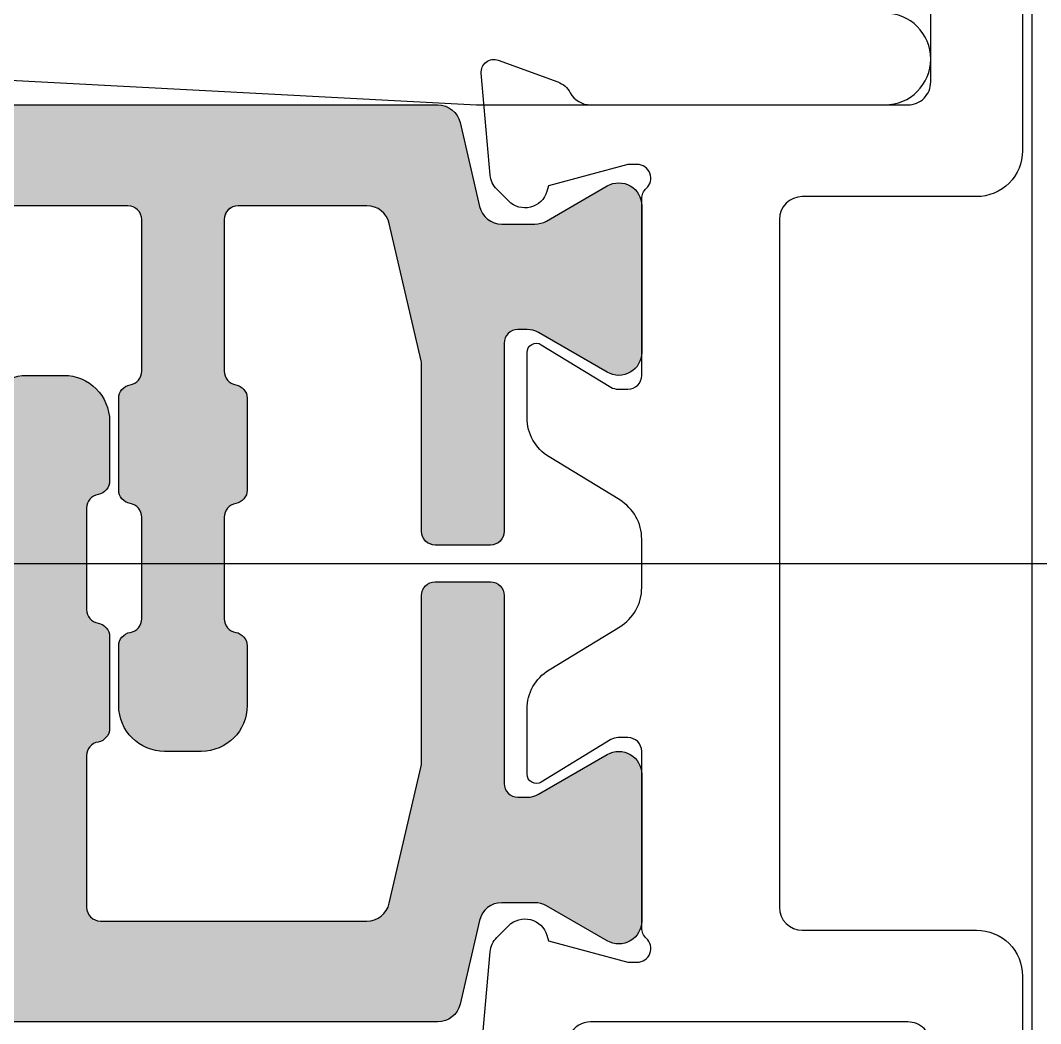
# Model space of a CAD drawing. Extents: x 93 to 3288, y 42 to 1146.
# Drawn here: x 616.21 to 638.44, y 220.56 to 242.44 of the extents above; entities that cross this region are included whole.
import ezdxf

# ---------------------------------------------------------------- set-up
doc = ezdxf.new("R2010")
doc.units = 0
doc.header["$LTSCALE"] = 200
doc.header["$MEASUREMENT"] = 0
doc.linetypes.add('CEN-GAUN', pattern=[32.2, 30, -1, 0.2, -1])
doc.linetypes.add('CENTERX2', pattern=[4, 2.5, -0.5, 0.5, -0.5])
doc.layers.get('0').update_dxf_attribs({"linetype": 'CONTINUOUS'})
for name, color, linetype in [('A-DIES', 3, 'CONTINUOUS'), ('CEN', 1, 'CEN-GAUN'), ('hatch', 252, 'CONTINUOUS'), ('PA', 6, 'CONTINUOUS')]:
    doc.layers.add(name, color=color, linetype=linetype)

# ---------------------------------------------------------------- blocks, each defined once
blk = doc.blocks.new('DSP-2472')
h = blk.add_hatch(color=256)
edge = h.paths.add_edge_path()
edge.add_arc((14.0000000005635, -40.4999999989754), 0.499999999911374, 270.0000000192205, 390.0000000175901)
edge.add_line((14.43301270230222, -40.24999999888678), (13.66698729878772, -38.92320508026023))
edge.add_arc((14.10000000147559, -38.67320508312987), 0.4999999992542372, 179.9999996711642, 209.9999996696324, ccw=False)
edge.add_line((13.60000000222135, -38.67320508026023), (13.60000000222135, -37.95079579838057))
edge.add_arc((14.10000000116118, -37.95079579738763), 0.4999999989398276, 103.06931800416078, 180.0000001137819, ccw=False)
edge.add_line((13.98693514688421, -37.46374719851156), (15.81306485532332, -37.0398242294832))
edge.add_arc((15.70000000104632, -36.5527756306071), 0.4999999989398508, 283.069318004163, 360.0000001137794)
edge.add_line((16.19999999998618, -36.55277562961419), (16.19999999998618, -4.447224370022013))
edge.add_arc((15.70000000098431, -4.447224369078373), 0.4999999990018704, 359.9999998918668, 436.9306819901911)
edge.add_line((15.81306485532332, -3.960175770153), (13.98693514688421, -3.536252801124647))
edge.add_arc((14.10000000122341, -3.049204202199123), 0.4999999990020608, 179.9999998918841, 256.9306819901738, ccw=False)
edge.add_line((13.60000000222135, -3.049204201255634), (13.60000000222135, -2.32679491937597))
edge.add_arc((14.10000000151926, -2.32679491651804), 0.4999999992979127, 150.0000003317086, 180.0000003274947, ccw=False)
edge.add_line((13.66698729878772, -2.07679491937597), (14.43301270230222, -0.7499999988867785))
edge.add_arc((14.00000000055207, -0.4999999988047572), 0.499999999917979, 329.9999999837206, 449.999999979469)
edge.add_line((14.00000000073123, 1.113221514970064e-09), (10.80000000147629, 1.113221514970064e-09))
edge.add_arc((10.80000000164403, -0.49999999879816), 0.4999999999113816, 90.00000001922155, 210.0000000175889)
edge.add_line((10.3669872999053, -0.7499999988867785), (11.23301270304728, -2.250000000749424))
edge.add_arc((10.80000000128927, -2.500000001355926), 0.5000000001870237, 6.950000397409895e-08, 30.000000067878375, ccw=False)
edge.add_line((11.30000000147629, -2.500000000749424), (11.30000000147629, -2.700000000004366))
edge.add_arc((11.00000000166256, -2.699999999073043), 0.2999999998137355, 269.99999982213046, 359.9999998221305, ccw=False)
edge.add_line((11.00000000073123, -2.999999998886778), (6.900000001103763, -2.999999998886778))
edge.add_arc((6.900000002035085, -3.299999998700514), 0.2999999998137355, 90.00000017786951, 180.0000001778695)
edge.add_line((6.60000000222135, -3.299999999631837), (6.60000000222135, -4.499999998886778))
edge.add_arc((6.900000002035092, -4.499999999818094), 0.2999999998137426, 179.9999998221319, 269.9999998221292)
edge.add_line((6.900000001103763, -4.799999999631837), (10.55192325896132, -4.799999999631837))
edge.add_arc((10.55192325863074, -5.100000002665503), 0.3000000030336665, 76.93068204204832, 89.99999993686248, ccw=False)
edge.add_line((10.61976217179108, -4.807770839710429), (13.61306485420573, -5.502644677464559))
edge.add_arc((13.5000000008357, -5.989693277532298), 0.4999999998955306, 2.2772383090341464e-08, 76.93068212795413, ccw=False)
edge.add_line((14.00000000073123, -5.989693277333572), (14.00000000073123, -8.799999999631837))
edge.add_arc((13.69999999998616, -8.799999999631822), 0.3000000007450723, 270.00000000000273, 359.9999999999973, ccw=False)
edge.add_line((13.69999999998618, -9.100000000376895), (10.39160797818113, -9.100000000376895))
edge.add_arc((10.39160797855549, -8.799999999365358), 0.3000000010115365, 189.5917366433177, 269.99999992850144, ccw=False)
edge.add_arc((9.800000001299646, -8.899999998714247), 0.2999999983373521, 9.596399721363627, 89.99999996626306)
edge.add_line((9.800000001476292, -8.600000000376895), (7.800000001476292, -8.600000000376895))
edge.add_arc((7.800000001401543, -8.900000000620782), 0.3000000002438874, 89.99999998572397, 170.4035999709103)
edge.add_arc((7.208392023214797, -8.800000000170328), 0.3000000002065659, 269.9999999415609, 350.40826348662, ccw=False)
edge.add_line((7.208392022908811, -9.100000000376895), (4.991607979671244, -9.100000000376895))
edge.add_arc((4.991607979340395, -8.800000000199745), 0.3000000001771497, 189.5917365086316, 270.0000000631875, ccw=False)
edge.add_arc((4.400000001152708, -8.900000000651314), 0.3000000002744203, 9.596400034017726, 90.00000000934777)
edge.add_line((4.400000001103763, -8.600000000376895), (3.10000000222135, -8.600000000376895))
edge.add_arc((3.10000000222135, -9.600000000376895), 1, 90, 180)
edge.add_line((2.10000000222135, -9.600000000376895), (2.10000000222135, -10.39999999925931))
edge.add_arc((3.10000000222135, -10.39999999925931), 1, 180, 270)
edge.add_line((3.10000000222135, -11.39999999925931), (4.400000001103763, -11.39999999925931))
edge.add_arc((4.400000001084185, -11.09999999890381), 0.3000000003555012, 270.0000000037391, 350.4035999528951)
edge.add_arc((4.991607979271349, -11.19999999935476), 0.3000000000954569, 89.99999992362581, 170.4082635045552, ccw=False)
edge.add_line((4.991607979671244, -10.89999999925931), (7.208392022908811, -10.89999999925931))
edge.add_arc((7.208392022461488, -11.19999999998474), 0.3000000007254346, 9.591736236352574, 89.99999991456758, ccw=False)
edge.add_arc((7.800000000648223, -11.09999999953416), 0.2999999997251468, 189.5964003061496, 270.0000001581495)
edge.add_line((7.800000001476292, -11.39999999925931), (9.800000001476292, -11.39999999925931))
edge.add_arc((9.800000001491162, -11.0999999993172), 0.2999999999421039, 269.99999999716, 350.4036003804076)
edge.add_arc((10.39160797874707, -11.19999999866611), 0.2999999994068057, 90.0000001080873, 170.408263254934, ccw=False)
edge.add_line((10.39160797818113, -10.89999999925931), (13.69999999998618, -10.89999999925931))
edge.add_arc((13.69999999998619, -11.20000000000435), 0.3000000007450456, -2.3874235921539366e-12, 90.00000000000239, ccw=False)
edge.add_line((14.00000000073123, -11.20000000000437), (14.00000000073123, -14.79999999963184))
edge.add_arc((13.69999999998619, -14.79999999963185), 0.3000000007450474, -90.00000000000199, 1.9895196601282805e-12, ccw=False)
edge.add_line((13.69999999998618, -15.10000000037689), (10.39160797818113, -15.10000000037689))
edge.add_arc((10.39160797894875, -14.80000000073147), 0.2999999996454239, 189.5917367835836, 269.99999985339525, ccw=False)
edge.add_arc((9.800000001693073, -14.90000000008008), 0.299999999703189, 9.596399581030141, 90.00000004140216)
edge.add_line((9.800000001476292, -14.60000000037689), (7.800000001476292, -14.60000000037689))
edge.add_arc((7.800000000761314, -14.89999999986322), 0.2999999994863263, 89.99999986344939, 170.4036000931852)
edge.add_arc((7.208392022574245, -14.79999999941245), 0.3000000009644453, 270.00000006389723, 350.40826336428375, ccw=False)
edge.add_line((7.208392022908811, -15.10000000037689), (4.991607979671244, -15.10000000037689))
edge.add_arc((4.991607979891861, -14.79999999917485), 0.3000000012020472, 189.5917370348525, 269.99999995786527, ccw=False)
edge.add_arc((4.400000001704121, -14.89999999962621), 0.299999999249316, 9.59639950777228, 90.00000011465994)
edge.add_line((4.400000001103763, -14.60000000037689), (3.10000000222135, -14.60000000037689))
edge.add_arc((3.100000002221352, -15.6000000003769), 1.000000000000002, 90.0000000000001, 179.9999999999999)
edge.add_line((2.10000000222135, -15.60000000037689), (2.10000000222135, -16.39999999925931))
edge.add_arc((3.10000000222135, -16.39999999925931), 1, 180, 270)
edge.add_line((3.10000000222135, -17.39999999925931), (4.400000001103763, -17.39999999925931))
edge.add_arc((4.40000000175956, -17.09999999970296), 0.299999999556352, 269.9999998747519, 350.4036000818826)
edge.add_arc((4.991607979946409, -17.20000000015347), 0.3000000008941648, 90.0000000525526, 170.4082633756282, ccw=False)
edge.add_line((4.991607979671244, -16.89999999925931), (7.208392022908811, -16.89999999925931))
edge.add_arc((7.208392022057357, -17.19999999900392), 0.2999999997446139, 9.591736799594798, 89.99999983738428, ccw=False)
edge.add_arc((7.800000000244142, -17.09999999855357), 0.3000000007057416, 189.5963997428477, 270.0000002353232)
edge.add_line((7.800000001476292, -17.39999999925931), (9.800000001476292, -17.39999999925931))
edge.add_arc((9.800000001756898, -17.09999999854555), 0.3000000007137622, 269.9999999464082, 350.4036013382204)
edge.add_arc((10.39160797901292, -17.1999999978941), 0.2999999986347919, 90.00000015886047, 170.4082622972036, ccw=False)
edge.add_line((10.39160797818113, -16.89999999925931), (13.69999999998618, -16.89999999925931))
edge.add_arc((13.69999999998619, -17.20000000000435), 0.3000000007450474, -1.9895196601282805e-12, 90.00000000000199, ccw=False)
edge.add_line((14.00000000073123, -17.20000000000437), (14.00000000073123, -20.79999999963184))
edge.add_arc((13.69999999998619, -20.79999999963185), 0.3000000007450474, -90.00000000000199, 1.9895196601282805e-12, ccw=False)
edge.add_line((13.69999999998618, -21.10000000037689), (10.39160797818113, -21.10000000037689))
edge.add_arc((10.39160797835485, -20.80000000068931), 0.2999999996875857, 189.5917375119548, 269.99999996682146, ccw=False)
edge.add_arc((9.800000001098985, -20.90000000003777), 0.2999999996608795, 9.596398852625786, 89.99999992793965)
edge.add_line((9.800000001476292, -20.60000000037689), (7.800000001476292, -20.60000000037689))
edge.add_arc((7.800000000372559, -20.90000000123459), 0.3000000008576933, 89.9999997892025, 170.4036002326261)
edge.add_arc((7.208392022185364, -20.80000000078374), 0.2999999995931584, 270.00000013816816, 350.4082632248531, ccw=False)
edge.add_line((7.208392022908811, -21.10000000037689), (4.991607979671244, -21.10000000037689))
edge.add_arc((4.991607979502997, -20.79999999963494), 0.3000000007419565, 189.5917369605851, 270.0000000321328, ccw=False)
edge.add_arc((4.400000001315288, -20.9000000000863), 0.2999999997094081, 9.596399582033582, 90.00000004039829)
edge.add_line((4.400000001103763, -20.60000000037689), (3.10000000222135, -20.60000000037689))
edge.add_arc((3.10000000222135, -21.60000000037689), 1, 90, 180)
edge.add_line((2.10000000222135, -21.60000000037689), (2.10000000222135, -22.39999999925931))
edge.add_arc((3.10000000222135, -22.39999999925931), 1, 180, 270)
edge.add_line((3.10000000222135, -23.39999999925931), (4.400000001103763, -23.39999999925931))
edge.add_arc((4.400000001172241, -23.09999999938064), 0.299999999878672, 269.9999999869216, 350.4036003906459)
edge.add_arc((4.991607979359468, -23.19999999983144), 0.3000000005721375, 89.99999994045533, 170.4082630668271, ccw=False)
edge.add_line((4.991607979671244, -22.89999999925931), (7.208392022908811, -22.89999999925931))
edge.add_arc((7.208392023150489, -23.19999999954196), 0.3000000002826546, 9.591736525662213, 90.00000004615708, ccw=False)
edge.add_arc((7.800000001337349, -23.09999999909138), 0.300000000167929, 189.5964000168298, 270.0000000265362)
edge.add_line((7.800000001476292, -23.39999999925931), (9.800000001476292, -23.39999999925931))
edge.add_arc((9.80000000130507, -23.09999999909701), 0.3000000001622993, 270.0000000327008, 350.4036003448668)
edge.add_arc((10.39160797856074, -23.19999999844565), 0.2999999991863431, 90.00000007250043, 170.4082632905207, ccw=False)
edge.add_line((10.39160797818113, -22.89999999925931), (13.69999999998618, -22.89999999925931))
edge.add_arc((13.69999999998617, -23.20000000000438), 0.3000000007450687, 1.9895196601282805e-12, 89.99999999999801, ccw=False)
edge.add_line((14.00000000073123, -23.20000000000437), (14.00000000073123, -26.79999999963184))
edge.add_arc((13.69999999998618, -26.79999999963184), 0.3000000007450492, -90.0000000000017, 1.4210854715202004e-12, ccw=False)
edge.add_line((13.69999999998618, -27.10000000037689), (10.39160797818113, -27.10000000037689))
edge.add_arc((10.39160797822111, -26.79999999976099), 0.3000000006159063, 189.5917365794553, 269.99999999236326, ccw=False)
edge.add_arc((9.800000000965309, -26.89999999910986), 0.2999999987329612, 9.59639978521723, 89.99999990240939)
edge.add_line((9.800000001476292, -26.60000000037689), (7.800000001476292, -26.60000000037689))
edge.add_arc((7.800000000771425, -26.89999999987518), 0.29999999949829, 89.99999986538045, 170.4036000912542)
edge.add_arc((7.208392022584587, -26.79999999942468), 0.3000000009522101, 270.00000006192226, 350.4082633662588, ccw=False)
edge.add_line((7.208392022908811, -27.10000000037689), (4.991607979671244, -27.10000000037689))
edge.add_arc((4.991607979770696, -26.79999999931821), 0.3000000010586881, 189.5917370117116, 269.999999981006, ccw=False)
edge.add_arc((4.400000001582973, -26.89999999976956), 0.2999999993926654, 9.596399530909535, 90.00000009152245)
edge.add_line((4.400000001103763, -26.60000000037689), (3.10000000222135, -26.60000000037689))
edge.add_arc((3.10000000222135, -27.60000000037689), 1, 90, 180)
edge.add_line((2.10000000222135, -27.60000000037689), (2.10000000222135, -28.39999999925931))
edge.add_arc((3.10000000222135, -28.39999999925931), 1, 180, 270)
edge.add_line((3.10000000222135, -29.39999999925931), (4.400000001103763, -29.39999999925931))
edge.add_arc((4.400000000665869, -29.09999999952674), 0.2999999997325702, 270.0000000836314, 350.4036011358029)
edge.add_arc((4.991607978853033, -29.19999999997709), 0.3000000007177827, 89.99999984373318, 170.4082623217514, ccw=False)
edge.add_line((4.991607979671244, -28.89999999925931), (7.208392022908811, -28.89999999925931))
edge.add_arc((7.208392022794588, -29.19999999887649), 0.2999999996171852, 9.591737500590682, 89.99999997818509, ccw=False)
edge.add_arc((7.800000000981488, -29.09999999842637), 0.300000000832943, 189.5963990418034, 270.0000000945006)
edge.add_line((7.800000001476292, -29.39999999925931), (9.800000001476292, -29.39999999925931))
edge.add_arc((9.800000000934775, -29.09999999940413), 0.2999999998551814, 270.0000001034221, 350.4036011160129)
edge.add_arc((10.3916079781907, -29.19999999875267), 0.2999999994933642, 90.00000000182757, 170.4082625193966, ccw=False)
edge.add_line((10.39160797818113, -28.89999999925931), (13.69999999998618, -28.89999999925931))
edge.add_arc((13.69999999998619, -29.20000000000435), 0.3000000007450474, -1.9895196601282805e-12, 90.00000000000199, ccw=False)
edge.add_line((14.00000000073123, -29.20000000000437), (14.00000000073123, -35.01030672230263))
edge.add_arc((13.50000000173452, -35.01030672325037), 0.4999999989967154, -76.93068199066039, 1.0860259180844878e-07, ccw=False)
edge.add_line((13.61306485606838, -35.49735532217164), (10.61976217179108, -36.19222915992577))
edge.add_arc((10.55192325864625, -35.89999999710615), 0.3000000028982157, 270.00000006017405, 283.0693179609149, ccw=False)
edge.add_line((10.55192325896132, -36.20000000000437), (6.900000001103763, -36.20000000000437))
edge.add_arc((6.900000002035085, -36.4999999998181), 0.2999999998137355, 90.00000017786951, 180.0000001778695)
edge.add_line((6.60000000222135, -36.50000000074942), (6.60000000222135, -37.70000000000437))
edge.add_arc((6.900000002035085, -37.70000000093569), 0.2999999998137355, 179.9999998221305, 269.9999998221305)
edge.add_line((6.900000001103763, -38.00000000074942), (11.00000000073123, -38.00000000074942))
edge.add_arc((11.00000000166256, -38.30000000056316), 0.2999999998137355, 1.7786948092179955e-07, 90.00000017786948, ccw=False)
edge.add_line((11.30000000147629, -38.29999999963184), (11.30000000147629, -38.49999999888678))
edge.add_arc((10.80000000124337, -38.49999999826797), 0.5000000002329266, 329.99999993353083, 359.9999999290902, ccw=False)
edge.add_line((11.23301270304728, -38.74999999888678), (10.3669872999053, -40.24999999888678))
edge.add_arc((10.80000000165569, -40.49999999896866), 0.4999999999181129, 149.9999999837477, 269.9999999794421)
edge.add_line((10.80000000147629, -40.99999999888678), (14.00000000073123, -40.99999999888678))
at = {"layer": 'hatch'}
h = blk.add_hatch(color=252, dxfattribs=at)
edge = h.paths.add_edge_path()
edge.add_arc((-1.600000000102969, -0.4999999999881914), 0.4999999999881914, 90.00000000012348, 209.9999999984927)
edge.add_line((-2.033012701991538, -0.7499999999708962), (-1.26698729806958, -2.076794919536042))
edge.add_arc((-1.699999999962683, -2.326794919523905), 0.4999999999946974, 2.7682744985213503e-10, 29.99999999874501, ccw=False)
edge.add_line((-1.199999999967986, -2.32679491952149), (-1.199999999967986, -3.049204201757675))
edge.add_arc((-1.69999999996579, -3.049204201757367), 0.4999999999978038, 283.0693178903439, 359.99999999996476, ccw=False)
edge.add_line((-1.58693514641709, -3.536252801888622), (-3.413064853386459, -3.960175769374473))
edge.add_arc((-3.299999999784908, -4.447224369730717), 0.5000000002289158, 103.0693178904133, 180.0000000000296)
edge.add_line((-3.800000000013824, -4.447224369730975), (-3.800000000013824, -36.55277562990523))
edge.add_arc((-3.299999999919099, -36.55277562990575), 0.5000000000947251, 179.9999999999405, 256.9306820982649)
edge.add_line((-3.413064853586548, -37.03982423010893), (-1.58693514632796, -37.46374719804589))
edge.add_arc((-1.699999999975209, -37.95079579816208), 0.5000000000054067, -2.4385826691286638e-11, 76.93068209826498, ccw=False)
edge.add_line((-1.199999999969805, -37.95079579816229), (-1.199999999967986, -38.67320508051489))
edge.add_arc((-1.699999999973747, -38.67320508051386), 0.5000000000057607, 330.0000000040958, 359.99999999988194, ccw=False)
edge.add_line((-1.266987298058666, -38.92320508048579), (-2.033012701918778, -40.25000000008731))
edge.add_arc((-1.600000000039215, -40.50000000003641), 0.4999999999635881, 150.0000000043265, 270.0000000000747)
edge.add_line((-1.600000000038563, -41), (1.600000000162254, -41))
edge.add_arc((1.600000000163896, -40.50000000001022), 0.4999999999897753, 269.9999999998118, 389.9999999981787)
edge.add_line((2.033012702055203, -40.2500000000291), (1.166987298129243, -38.74999999967986))
edge.add_arc((1.600000000025628, -38.49999999969839), 0.4999999999943419, 179.999999999544, 209.9999999979223, ccw=False)
edge.add_line((1.100000000031287, -38.49999999969441), (1.100000000031287, -38.30000000000291))
edge.add_arc((1.400000000032378, -38.30000000000109), 0.3000000000010914, 90.00000000034743, 180.0000000003474, ccw=False)
edge.add_line((1.400000000030559, -38), (5.499999999985448, -38))
edge.add_arc((5.499999999983629, -37.69999999999891), 0.3000000000010914, 270.0000000003474, 360.0000000003474)
edge.add_line((5.79999999998472, -37.69999999999709), (5.79999999998472, -36.5))
edge.add_arc((5.499999999983622, -36.49999999999819), 0.3000000000010985, 359.999999999654, 449.9999999996513)
edge.add_line((5.499999999985448, -36.19999999999709), (1.848076741893237, -36.19999999999709))
edge.add_arc((1.848076741863451, -35.89999999999707), 0.3000000000000185, 256.9306821108747, 270.0000000056888, ccw=False)
edge.add_line((1.780237829740145, -36.19222916007857), (-1.21306485360401, -35.49735532295017))
edge.add_arc((-1.10000000002008, -35.01030672283201), 0.4999999999930194, 180.0000000002028, 256.93068210538434, ccw=False)
edge.add_line((-1.600000000013097, -35.01030672283377), (-1.600000000013097, -32.19999999999709))
edge.add_arc((-1.300000000015629, -32.19999999999892), 0.2999999999974676, 89.9999999996553, 179.9999999996499, ccw=False)
edge.add_line((-1.300000000013824, -31.90000000000146), (2.008392022180487, -31.90000000000146))
edge.add_arc((2.008392022181157, -32.19999999999869), 0.2999999999972331, 9.59173671494392, 90.00000000012778, ccw=False)
edge.add_arc((2.599999999987308, -32.09999999999868), 0.3000000000027727, 189.5963997548153, 269.9999999997142)
edge.add_line((2.599999999985812, -32.40000000000146), (4.599999999983993, -32.40000000000146))
edge.add_arc((4.599999999985251, -32.1000000000017), 0.2999999999997556, 269.9999999997598, 350.4035999849468)
edge.add_arc((5.191607977791821, -32.20000000000233), 0.3000000000008769, 90.0000000001308, 170.4082635451895, ccw=False)
edge.add_line((5.191607977791136, -31.90000000000146), (7.408392022178305, -31.90000000000146))
edge.add_arc((7.4083920221769, -32.20000000000376), 0.3000000000023064, 9.591736445175911, 89.9999999997317, ccw=False)
edge.add_arc((7.999999999984409, -32.10000000000201), 0.2999999999994444, 189.596400024868, 270.0000000001985)
edge.add_line((7.999999999985448, -32.40000000000146), (9.29999999998472, -32.40000000000146))
edge.add_arc((9.29999999998472, -31.40000000000146), 1, 270, 360)
edge.add_line((10.29999999998472, -31.40000000000146), (10.29999999998472, -30.60000000000582))
edge.add_arc((9.29999999998472, -30.60000000000582), 1, 0, 90)
edge.add_line((9.29999999998472, -29.60000000000582), (7.999999999985448, -29.60000000000582))
edge.add_arc((7.999999999982967, -29.90000000000324), 0.2999999999974143, 89.99999999952605, 170.4035999486821)
edge.add_arc((7.408392022175986, -29.8000000000021), 0.3000000000037241, 270.00000000044275, 350.4082635813722, ccw=False)
edge.add_line((7.408392022178305, -30.10000000000582), (5.191607977791136, -30.10000000000582))
edge.add_arc((5.191607977793924, -29.80000000000292), 0.3000000000028997, 189.5917363212526, 269.9999999994675, ccw=False)
edge.add_arc((4.599999999987307, -29.90000000000368), 0.2999999999978586, 9.596400148633114, 90.0000000006329)
edge.add_line((4.599999999983993, -29.60000000000582), (2.599999999985812, -29.60000000000582))
edge.add_arc((2.599999999982642, -29.90000000000393), 0.2999999999981107, 89.99999999939467, 170.4036003826425)
edge.add_arc((2.008392022176484, -29.80000000000399), 0.3000000000018316, 270.0000000007645, 350.40826314761114, ccw=False)
edge.add_line((2.008392022180487, -30.10000000000582), (-1.300000000013824, -30.10000000000582))
edge.add_arc((-1.300000000012017, -29.80000000000474), 0.3000000000010807, 179.9999999996506, 269.99999999965485, ccw=False)
edge.add_line((-1.600000000013097, -29.80000000000291), (-1.600000000014916, -26.19999999999709))
edge.add_arc((-1.300000000016563, -26.19999999999981), 0.2999999999983523, 89.99999999947693, 179.9999999994809, ccw=False)
edge.add_line((-1.300000000013824, -25.90000000000146), (2.008392022178668, -25.90000000000146))
edge.add_arc((2.008392022176986, -26.20000000000308), 0.3000000000016207, 9.591736929867011, 89.99999999967861, ccw=False)
edge.add_arc((2.599999999982928, -26.10000000000343), 0.2999999999980286, 189.5963995398314, 270.0000000002033)
edge.add_line((2.599999999983993, -26.40000000000146), (4.599999999983993, -26.40000000000146))
edge.add_arc((4.599999999983783, -26.09999999999926), 0.3000000000021963, 270.00000000004, 350.4036002297756)
edge.add_arc((5.191607977790738, -26.20000000000022), 0.2999999999987696, 89.999999999924, 170.4082633003107, ccw=False)
edge.add_line((5.191607977791136, -25.90000000000146), (7.408392022178305, -25.90000000000146))
edge.add_arc((7.40839202217629, -26.20000000000411), 0.3000000000026581, 9.591737076602385, 89.99999999961528, ccw=False)
edge.add_arc((7.99999999998392, -26.10000000000254), 0.2999999999989134, 189.5963993934042, 270.0000000002917)
edge.add_line((7.999999999985448, -26.40000000000146), (9.29999999998472, -26.40000000000146))
edge.add_arc((9.299999999984719, -25.40000000000146), 1, 270.0000000000001, 360)
edge.add_line((10.29999999998472, -25.40000000000146), (10.29999999998472, -24.60000000000582))
edge.add_arc((9.29999999998472, -24.60000000000582), 1, 0, 90)
edge.add_line((9.29999999998472, -23.60000000000582), (7.999999999985448, -23.60000000000582))
edge.add_arc((7.999999999982573, -23.90000000000328), 0.2999999999974605, 89.9999999994509, 170.4036002065815)
edge.add_arc((7.408392022175843, -23.80000000000257), 0.3000000000032477, 270.00000000047, 350.4082633235457, ccw=False)
edge.add_line((7.408392022178305, -24.10000000000582), (5.191607977791136, -24.10000000000582))
edge.add_arc((5.191607977792205, -23.8000000000059), 0.299999999999919, 189.5917369620064, 269.99999999979593, ccw=False)
edge.add_arc((4.599999999981253, -23.90000000000273), 0.3000000000041855, 9.59639950700132, 89.9999999994767)
edge.add_line((4.599999999983993, -23.59999999999854), (2.599999999983993, -23.60000000000582))
edge.add_arc((2.599999999983281, -23.9000000000042), 0.2999999999983842, 89.99999999986396, 170.4036013916764)
edge.add_arc((2.00839202217703, -23.80000000000467), 0.300000000001153, 270.000000000313, 350.4082621386564, ccw=False)
edge.add_line((2.008392022178668, -24.10000000000582), (-1.300000000013824, -24.10000000000582))
edge.add_arc((-1.300000000012926, -23.80000000000383), 0.3000000000019902, 179.9999999998243, 269.9999999998285, ccw=False)
edge.add_line((-1.600000000014916, -23.80000000000291), (-1.600000000014916, -20.19999999999709))
edge.add_arc((-1.300000000016563, -20.19999999999981), 0.2999999999983523, 89.99999999947693, 179.9999999994809, ccw=False)
edge.add_line((-1.300000000013824, -19.90000000000146), (2.008392022178668, -19.90000000000146))
edge.add_arc((2.008392022179758, -20.20000000000064), 0.2999999999991871, 9.591737545341573, 90.0000000002081, ccw=False)
edge.add_arc((2.599999999985863, -20.10000000000111), 0.3000000000003412, 189.5963989243288, 269.9999999996427)
edge.add_line((2.599999999983993, -20.40000000000146), (4.599999999983993, -20.40000000000146))
edge.add_arc((4.599999999985976, -20.10000000000211), 0.2999999999993435, 269.9999999996212, 350.4036004430445)
edge.add_arc((5.191607977793021, -20.20000000000308), 0.3000000000016201, 90.00000000035999, 170.4082630870447, ccw=False)
edge.add_line((5.191607977791136, -19.90000000000146), (7.408392022178305, -19.90000000000146))
edge.add_arc((7.408392022177772, -20.20000000000241), 0.3000000000009564, 9.591736928350372, 89.9999999998982, ccw=False)
edge.add_arc((7.999999999985334, -20.10000000000085), 0.300000000000609, 189.596399541657, 270.0000000000217)
edge.add_line((7.999999999985448, -20.40000000000146), (9.29999999998472, -20.40000000000146))
edge.add_arc((9.29999999998472, -19.40000000000146), 1, 270, 360)
edge.add_line((10.29999999998472, -19.40000000000146), (10.29999999998472, -18.60000000000582))
edge.add_arc((9.29999999998472, -18.60000000000582), 1, 0, 90)
edge.add_line((9.29999999998472, -17.60000000000582), (7.999999999985448, -17.60000000000582))
edge.add_arc((7.99999999997984, -17.90000000000219), 0.2999999999963734, 89.99999999892897, 170.4036004026534)
edge.add_arc((7.408392022172775, -17.80000000000118), 0.3000000000046358, 270.0000000010561, 350.4082631274277, ccw=False)
edge.add_line((7.408392022178305, -18.10000000000582), (5.191607977791136, -18.10000000000582))
edge.add_arc((5.191607977793869, -17.80000000000361), 0.3000000000022069, 189.5917364789833, 269.999999999478, ccw=False)
edge.add_arc((4.599999999987179, -17.90000000000438), 0.2999999999985601, 9.5963999909021, 90.00000000060848)
edge.add_line((4.599999999983993, -17.60000000000582), (2.599999999983993, -17.60000000000582))
edge.add_arc((2.599999999983512, -17.90000000000456), 0.299999999998743, 89.99999999990823, 170.403600312074)
edge.add_arc((2.008392022177614, -17.80000000000489), 0.3000000000009305, 270.00000000020134, 350.4082632182215, ccw=False)
edge.add_line((2.008392022178668, -18.10000000000582), (-1.300000000013824, -18.10000000000582))
edge.add_arc((-1.300000000012905, -17.80000000000381), 0.3000000000020115, 179.9999999998284, 269.99999999982447, ccw=False)
edge.add_line((-1.600000000014916, -17.80000000000291), (-1.600000000014916, -14.19999999999709))
edge.add_arc((-1.300000000016562, -14.19999999999981), 0.299999999998354, 89.99999999947721, 179.9999999994806, ccw=False)
edge.add_line((-1.300000000013824, -13.90000000000146), (2.008392022176849, -13.90000000000146))
edge.add_arc((2.008392022177503, -14.20000000000191), 0.3000000000004555, 9.591736587217213, 90.00000000012488, ccw=False)
edge.add_arc((2.599999999984489, -14.10000000000085), 0.3000000000006041, 189.5963998827136, 269.9999999999052)
edge.add_line((2.599999999983993, -14.40000000000146), (4.599999999983993, -14.40000000000146))
edge.add_arc((4.599999999983857, -14.10000000000144), 0.3000000000000167, 270.0000000000259, 350.4036002258995)
edge.add_arc((5.191607977790581, -14.20000000000213), 0.3000000000006761, 89.99999999989399, 170.4082633042306, ccw=False)
edge.add_line((5.191607977791136, -13.90000000000146), (7.408392022178305, -13.90000000000146))
edge.add_arc((7.408392022179725, -14.20000000000084), 0.2999999999993896, 9.591737030977015, 90.00000000027131, ccw=False)
edge.add_arc((7.999999999986417, -14.10000000000036), 0.3000000000010958, 189.5963994388551, 269.9999999994675)
edge.add_line((7.999999999983629, -14.40000000000146), (9.29999999998472, -14.40000000000146))
edge.add_arc((9.29999999998472, -13.40000000000146), 1, 270, 360)
edge.add_line((10.29999999998472, -13.40000000000146), (10.29999999998472, -12.60000000000582))
edge.add_arc((9.29999999998472, -12.60000000000582), 1, 0, 90)
edge.add_line((9.29999999998472, -11.60000000000582), (7.999999999983629, -11.60000000000582))
edge.add_arc((7.999999999978606, -11.90000000000053), 0.2999999999947089, 89.99999999904058, 170.4036010512124)
edge.add_arc((7.408392022172531, -11.80000000000103), 0.3000000000047938, 270.00000000110253, 350.40826247912105, ccw=False)
edge.add_line((7.408392022178305, -12.10000000000582), (5.191607977791136, -12.10000000000582))
edge.add_arc((5.191607977793716, -11.80000000000335), 0.3000000000024698, 189.5917375219132, 269.9999999995074, ccw=False)
edge.add_arc((4.599999999986996, -11.90000000000362), 0.2999999999977964, 9.596398947876526, 90.00000000057352)
edge.add_line((4.599999999983993, -11.60000000000582), (2.599999999983993, -11.60000000000582))
edge.add_arc((2.599999999979342, -11.90000000000083), 0.2999999999950127, 89.99999999911174, 170.4036010117023)
edge.add_arc((2.008392022172288, -11.80000000000015), 0.3000000000056703, 270.0000000008712, 350.40826251844, ccw=False)
edge.add_line((2.008392022176849, -12.10000000000582), (-1.300000000015643, -12.10000000000582))
edge.add_arc((-1.300000000014744, -11.80000000000383), 0.3000000000019902, 179.9999999998243, 269.9999999998282, ccw=False)
edge.add_line((-1.600000000016735, -11.80000000000291), (-1.600000000016735, -5.989693277137121))
edge.add_arc((-1.100000000013038, -5.989693277137238), 0.5000000000036964, 103.0693179007236, 179.9999999999867, ccw=False)
edge.add_line((-1.213064853651304, -5.502644677020726), (1.780237829683756, -4.807770839572186))
edge.add_arc((1.848076741869617, -5.099999999637987), 0.2999999999988745, 90.0000000006998, 103.0693179014408, ccw=False)
edge.add_line((1.848076741865952, -4.799999999639113), (5.499999999985448, -4.799999999639113))
edge.add_arc((5.499999999983629, -4.499999999638021), 0.3000000000010914, 270.0000000003474, 360.0000000003474)
edge.add_line((5.79999999998472, -4.499999999636202), (5.79999999998472, -3.299999999639113))
edge.add_arc((5.499999999983629, -3.299999999637294), 0.3000000000010914, 359.9999999996526, 449.9999999996527)
edge.add_line((5.499999999985448, -2.999999999636202), (1.400000000030559, -2.999999999636202))
edge.add_arc((1.400000000032378, -2.699999999635111), 0.3000000000010914, 179.9999999996526, 269.9999999996526, ccw=False)
edge.add_line((1.100000000031287, -2.699999999633292), (1.100000000031287, -2.50000000026921))
edge.add_arc((1.600000000039829, -2.500000000267834), 0.5000000000085425, 150.0000000045983, 180.0000000001577, ccw=False)
edge.add_line((1.166987298120148, -2.250000000298314), (2.033012701980624, -0.7499999998981366))
edge.add_arc((1.600000000106845, -0.499999999955399), 0.499999999955399, 330.0000000046261, 450.0000000003207)
edge.add_line((1.600000000104046, 0), (-1.600000000104046, 0))
h = blk.add_hatch(color=252, dxfattribs=at)
edge = h.paths.add_edge_path()
edge.add_arc((14.00000000230904, -40.49999999983355), 0.4999999999881908, 270.0000000001236, 389.9999999984927)
edge.add_line((14.43301270419761, -40.24999999985084), (13.66698730027565, -38.9232050802857))
edge.add_arc((14.10000000216875, -38.67320508029783), 0.4999999999946976, 180.0000000002768, 209.999999998745, ccw=False)
edge.add_line((13.60000000217406, -38.67320508030025), (13.60000000217406, -37.95079579806406))
edge.add_arc((14.10000000217186, -37.95079579806437), 0.4999999999978044, 103.069317890344, 179.999999999965, ccw=False)
edge.add_line((13.98693514862316, -37.46374719793312), (15.81306485559253, -37.03982423044727))
edge.add_arc((15.70000000199098, -36.55277563009102), 0.5000000002289183, 283.0693178904132, 360.0000000000293)
edge.add_line((16.20000000221989, -36.55277563009076), (16.20000000221989, -4.447224369916512))
edge.add_arc((15.70000000212517, -4.447224369915991), 0.500000000094726, 359.9999999999404, 436.9306820982648)
edge.add_line((15.81306485579262, -3.960175769712805), (13.98693514853403, -3.536252801775845))
edge.add_arc((14.10000000218128, -3.049204201659665), 0.5000000000054043, 179.9999999999753, 256.930682098265, ccw=False)
edge.add_line((13.60000000217588, -3.04920420165945), (13.60000000217406, -2.326794919306849))
edge.add_arc((14.10000000217982, -2.326794919307877), 0.5000000000057607, 150.000000004096, 179.9999999998821, ccw=False)
edge.add_line((13.66698730026474, -2.076794919335953), (14.43301270412485, -0.7499999997344275))
edge.add_arc((14.00000000224528, -0.4999999997853284), 0.4999999999635897, 330.0000000043263, 450.0000000000747)
edge.add_line((14.00000000224463, 1.782609615474939e-10), (10.80000000204382, 1.782609615474939e-10))
edge.add_arc((10.80000000204218, -0.4999999998115109), 0.4999999999897718, 89.99999999981192, 209.999999998179)
edge.add_line((10.36698730015087, -0.7499999997926352), (11.23301270407683, -2.250000000141881))
edge.add_arc((10.80000000218044, -2.500000000123348), 0.4999999999943406, -4.5622527977684513e-10, 29.99999999792209, ccw=False)
edge.add_line((11.30000000217478, -2.500000000127329), (11.30000000217478, -2.699999999818829))
edge.add_arc((11.00000000217369, -2.699999999820648), 0.3000000000010914, -89.99999999965269, 3.474269760772586e-10, ccw=False)
edge.add_line((11.00000000217551, -2.999999999821739), (6.900000002220622, -2.999999999821739))
edge.add_arc((6.900000002222441, -3.29999999982283), 0.3000000000010914, 90.0000000003474, 180.0000000003474)
edge.add_line((6.60000000222135, -3.299999999824649), (6.60000000222135, -4.499999999821739))
edge.add_arc((6.900000002222448, -4.499999999823551), 0.3000000000010985, 179.9999999996539, 269.9999999996512)
edge.add_line((6.900000002220622, -4.799999999824649), (10.55192326031283, -4.799999999824649))
edge.add_arc((10.55192326034262, -5.099999999824664), 0.3000000000000149, 76.9306821108745, 90.00000000568872, ccw=False)
edge.add_line((10.61976217246593, -4.807770839743171), (13.61306485581008, -5.502644676871569))
edge.add_arc((13.50000000222615, -5.989693276989731), 0.4999999999930168, 2.0241941456333734e-10, 76.93068210538422, ccw=False)
edge.add_line((14.00000000221917, -5.989693276987964), (14.00000000221917, -8.79999999982465))
edge.add_arc((13.7000000022217, -8.799999999822816), 0.2999999999974676, 269.9999999996553, 359.9999999996499, ccw=False)
edge.add_line((13.70000000221989, -9.099999999820284), (10.39160798002558, -9.099999999820284))
edge.add_arc((10.39160798002491, -8.799999999823049), 0.2999999999972349, 189.5917367149443, 270.0000000001279, ccw=False)
edge.add_arc((9.800000002218763, -8.899999999823056), 0.3000000000027717, 9.596399754814634, 89.99999999971436)
edge.add_line((9.800000002220258, -8.599999999820284), (7.800000002222077, -8.599999999820284))
edge.add_arc((7.80000000222082, -8.899999999820043), 0.2999999999997591, 89.99999999975981, 170.4035999849461)
edge.add_arc((7.208392024414249, -8.799999999819407), 0.3000000000008766, 270.0000000001308, 350.40826354518975, ccw=False)
edge.add_line((7.208392024414934, -9.099999999820284), (4.991607980027766, -9.099999999820284))
edge.add_arc((4.991607980029171, -8.799999999817977), 0.3000000000023064, 189.5917364451759, 269.9999999997316, ccw=False)
edge.add_arc((4.400000002221661, -8.899999999819729), 0.2999999999994447, 9.596400024868386, 90.00000000019847)
edge.add_line((4.400000002220622, -8.599999999820284), (3.10000000222135, -8.599999999820284))
edge.add_arc((3.10000000222135, -9.599999999820284), 1, 90, 180)
edge.add_line((2.10000000222135, -9.599999999820284), (2.10000000222135, -10.39999999981592))
edge.add_arc((3.10000000222135, -10.39999999981592), 1, 180, 270)
edge.add_line((3.10000000222135, -11.39999999981592), (4.400000002220622, -11.39999999981592))
edge.add_arc((4.400000002223104, -11.0999999998185), 0.2999999999974143, 269.999999999526, 350.4035999486821)
edge.add_arc((4.991607980030084, -11.19999999981964), 0.3000000000037241, 90.00000000044281, 170.4082635813722, ccw=False)
edge.add_line((4.991607980027766, -10.89999999981592), (7.208392024414934, -10.89999999981592))
edge.add_arc((7.208392024412146, -11.19999999981882), 0.3000000000029015, 9.591736321252824, 89.99999999946749, ccw=False)
edge.add_arc((7.800000002218764, -11.09999999981806), 0.2999999999978586, 189.5964001486331, 270.0000000006328)
edge.add_line((7.800000002222077, -11.39999999981592), (9.800000002220258, -11.39999999981592))
edge.add_arc((9.800000002223427, -11.09999999981781), 0.2999999999981124, 269.9999999993947, 350.4036003826421)
edge.add_arc((10.39160798002959, -11.19999999981775), 0.300000000001831, 90.00000000076437, 170.4082631476108, ccw=False)
edge.add_line((10.39160798002558, -10.89999999981592), (13.70000000221989, -10.89999999981592))
edge.add_arc((13.70000000221809, -11.199999999817), 0.300000000001079, -3.497007128316909e-10, 89.99999999965502, ccw=False)
edge.add_line((14.00000000221917, -11.19999999981883), (14.00000000222099, -14.79999999982465))
edge.add_arc((13.70000000222263, -14.79999999982193), 0.2999999999983523, 269.99999999947687, 359.9999999994809, ccw=False)
edge.add_line((13.70000000221989, -15.09999999982028), (10.3916079800274, -15.09999999982028))
edge.add_arc((10.39160798002908, -14.79999999981866), 0.3000000000016207, 189.591736929867, 269.9999999996787, ccw=False)
edge.add_arc((9.800000002223141, -14.89999999981831), 0.2999999999980291, 9.596399539831404, 90.0000000002032)
edge.add_line((9.800000002222077, -14.59999999982028), (7.800000002222077, -14.59999999982028))
edge.add_arc((7.800000002222287, -14.89999999982248), 0.3000000000021963, 90.00000000004003, 170.4036002297756)
edge.add_arc((7.208392024415332, -14.79999999982151), 0.2999999999987699, 269.99999999992394, 350.40826330031035, ccw=False)
edge.add_line((7.208392024414934, -15.09999999982028), (4.991607980027766, -15.09999999982028))
edge.add_arc((4.99160798002978, -14.79999999981763), 0.3000000000026581, 189.5917370766024, 269.9999999996153, ccw=False)
edge.add_arc((4.40000000222215, -14.8999999998192), 0.2999999999989134, 9.596399393404194, 90.00000000029176)
edge.add_line((4.400000002220622, -14.59999999982028), (3.10000000222135, -14.59999999982028))
edge.add_arc((3.100000002221352, -15.59999999982029), 1.000000000000002, 90.0000000000001, 179.9999999999999)
edge.add_line((2.10000000222135, -15.59999999982028), (2.10000000222135, -16.39999999981592))
edge.add_arc((3.10000000222135, -16.39999999981592), 1, 180, 270)
edge.add_line((3.10000000222135, -17.39999999981592), (4.400000002220622, -17.39999999981592))
edge.add_arc((4.400000002223497, -17.09999999981846), 0.2999999999974605, 269.9999999994509, 350.4036002065815)
edge.add_arc((4.991607980030227, -17.19999999981917), 0.3000000000032477, 90.00000000046998, 170.4082633235457, ccw=False)
edge.add_line((4.991607980027766, -16.89999999981592), (7.208392024414934, -16.89999999981592))
edge.add_arc((7.208392024413866, -17.19999999981584), 0.299999999999919, 9.59173696200628, 89.99999999979588, ccw=False)
edge.add_arc((7.800000002224817, -17.09999999981901), 0.3000000000041855, 189.5963995070013, 269.9999999994766)
edge.add_line((7.800000002222077, -17.39999999982319), (9.800000002222077, -17.39999999981592))
edge.add_arc((9.80000000222279, -17.09999999981753), 0.2999999999983842, 269.9999999998639, 350.4036013916764)
edge.add_arc((10.39160798002904, -17.19999999981707), 0.3000000000011521, 90.00000000031281, 170.4082621386564, ccw=False)
edge.add_line((10.3916079800274, -16.89999999981592), (13.70000000221989, -16.89999999981592))
edge.add_arc((13.700000002219, -17.19999999981791), 0.3000000000019902, -1.758166945364792e-10, 89.99999999982828, ccw=False)
edge.add_line((14.00000000222099, -17.19999999981883), (14.00000000222099, -20.79999999982465))
edge.add_arc((13.70000000222263, -20.79999999982193), 0.2999999999983523, 269.99999999947687, 359.9999999994809, ccw=False)
edge.add_line((13.70000000221989, -21.09999999982028), (10.3916079800274, -21.09999999982028))
edge.add_arc((10.39160798002631, -20.7999999998211), 0.2999999999991871, 189.5917375453416, 270.00000000020793, ccw=False)
edge.add_arc((9.800000002220207, -20.89999999982063), 0.3000000000003412, 9.596398924328854, 89.99999999964275)
edge.add_line((9.800000002222077, -20.59999999982028), (7.800000002222077, -20.59999999982028))
edge.add_arc((7.800000002220094, -20.89999999981963), 0.2999999999993435, 89.99999999962122, 170.4036004430445)
edge.add_arc((7.208392024413049, -20.79999999981866), 0.3000000000016201, 270.00000000035993, 350.40826308704465, ccw=False)
edge.add_line((7.208392024414934, -21.09999999982028), (4.991607980027766, -21.09999999982028))
edge.add_arc((4.991607980028299, -20.79999999981933), 0.3000000000009564, 189.5917369283504, 269.99999999989825, ccw=False)
edge.add_arc((4.400000002220736, -20.89999999982089), 0.300000000000609, 9.596399541657018, 90.0000000000217)
edge.add_line((4.400000002220622, -20.59999999982028), (3.10000000222135, -20.59999999982028))
edge.add_arc((3.10000000222135, -21.59999999982028), 1, 90, 180)
edge.add_line((2.10000000222135, -21.59999999982028), (2.10000000222135, -22.39999999981592))
edge.add_arc((3.10000000222135, -22.39999999981592), 1, 180, 270)
edge.add_line((3.10000000222135, -23.39999999981592), (4.400000002220622, -23.39999999981592))
edge.add_arc((4.40000000222623, -23.09999999981954), 0.2999999999963734, 269.999999998929, 350.4036004026534)
edge.add_arc((4.991607980033296, -23.19999999982056), 0.3000000000046358, 90.0000000010561, 170.4082631274277, ccw=False)
edge.add_line((4.991607980027766, -22.89999999981592), (7.208392024414934, -22.89999999981592))
edge.add_arc((7.208392024412201, -23.19999999981813), 0.3000000000022069, 9.591736478983307, 89.99999999947812, ccw=False)
edge.add_arc((7.800000002218892, -23.09999999981736), 0.2999999999985601, 189.5963999909021, 270.0000000006084)
edge.add_line((7.800000002222077, -23.39999999981592), (9.800000002222077, -23.39999999981592))
edge.add_arc((9.800000002222559, -23.09999999981718), 0.299999999998743, 269.999999999908, 350.4036003120739)
edge.add_arc((10.39160798002846, -23.19999999981685), 0.3000000000009314, 90.00000000020151, 170.4082632182215, ccw=False)
edge.add_line((10.3916079800274, -22.89999999981592), (13.70000000221989, -22.89999999981592))
edge.add_arc((13.70000000221897, -23.19999999981793), 0.3000000000020115, -1.71723968378501e-10, 89.9999999998243, ccw=False)
edge.add_line((14.00000000222099, -23.19999999981883), (14.00000000222099, -26.79999999982465))
edge.add_arc((13.70000000222263, -26.79999999982193), 0.299999999998354, 269.99999999947715, 359.9999999994803, ccw=False)
edge.add_line((13.70000000221989, -27.09999999982028), (10.39160798002922, -27.09999999982028))
edge.add_arc((10.39160798002857, -26.79999999981983), 0.3000000000004555, 189.5917365872172, 270.0000000001248, ccw=False)
edge.add_arc((9.800000002221582, -26.89999999982089), 0.3000000000006037, 9.596399882713623, 89.99999999990536)
edge.add_line((9.800000002222077, -26.59999999982028), (7.800000002222077, -26.59999999982028))
edge.add_arc((7.800000002222213, -26.8999999998203), 0.3000000000000185, 90.00000000002595, 170.4036002258992)
edge.add_arc((7.208392024415489, -26.79999999981961), 0.3000000000006761, 269.99999999989393, 350.4082633042306, ccw=False)
edge.add_line((7.208392024414934, -27.09999999982028), (4.991607980027766, -27.09999999982028))
edge.add_arc((4.991607980026346, -26.79999999982089), 0.2999999999993896, 189.591737030977, 270.00000000027126, ccw=False)
edge.add_arc((4.400000002219653, -26.89999999982138), 0.3000000000010954, 9.59639943885472, 89.99999999946753)
edge.add_line((4.400000002222441, -26.59999999982028), (3.10000000222135, -26.59999999982028))
edge.add_arc((3.10000000222135, -27.59999999982028), 1, 90, 180)
edge.add_line((2.10000000222135, -27.59999999982028), (2.10000000222135, -28.39999999981592))
edge.add_arc((3.10000000222135, -28.39999999981592), 1, 180, 270)
edge.add_line((3.10000000222135, -29.39999999981592), (4.400000002222441, -29.39999999981592))
edge.add_arc((4.400000002227465, -29.09999999982121), 0.2999999999947107, 269.9999999990405, 350.4036010512121)
edge.add_arc((4.991607980033539, -29.19999999982071), 0.3000000000047938, 90.00000000110259, 170.408262479121, ccw=False)
edge.add_line((4.991607980027766, -28.89999999981592), (7.208392024414934, -28.89999999981592))
edge.add_arc((7.208392024412355, -29.19999999981839), 0.3000000000024698, 9.591737521913217, 89.9999999995074, ccw=False)
edge.add_arc((7.800000002219075, -29.09999999981812), 0.2999999999977968, 189.5963989478768, 270.0000000005736)
edge.add_line((7.800000002222077, -29.39999999981592), (9.800000002222077, -29.39999999981592))
edge.add_arc((9.800000002226728, -29.09999999982091), 0.2999999999950127, 269.9999999991118, 350.4036010117023)
edge.add_arc((10.39160798003378, -29.19999999982159), 0.3000000000056703, 90.00000000087118, 170.40826251844, ccw=False)
edge.add_line((10.39160798002922, -28.89999999981592), (13.70000000222171, -28.89999999981592))
edge.add_arc((13.70000000222081, -29.19999999981791), 0.3000000000019902, -1.758166945364792e-10, 89.99999999982828, ccw=False)
edge.add_line((14.00000000222281, -29.19999999981883), (14.00000000222281, -35.01030672268462))
edge.add_arc((13.50000000221911, -35.0103067226845), 0.5000000000036966, 283.0693179007237, 359.999999999987, ccw=False)
edge.add_line((13.61306485585737, -35.49735532280101), (10.61976217252231, -36.19222916024955))
edge.add_arc((10.55192326033645, -35.90000000018375), 0.2999999999988746, 270.00000000069986, 283.06931790144074, ccw=False)
edge.add_line((10.55192326034012, -36.20000000018263), (6.900000002220622, -36.20000000018263))
edge.add_arc((6.900000002222441, -36.50000000018372), 0.3000000000010914, 90.0000000003474, 180.0000000003474)
edge.add_line((6.60000000222135, -36.50000000018554), (6.60000000222135, -37.70000000018263))
edge.add_arc((6.900000002222441, -37.70000000018445), 0.3000000000010914, 179.9999999996526, 269.9999999996526)
edge.add_line((6.900000002220622, -38.00000000018554), (11.00000000217551, -38.00000000018554))
edge.add_arc((11.00000000217369, -38.30000000018663), 0.3000000000010914, -3.474269760772586e-10, 89.99999999965257, ccw=False)
edge.add_line((11.30000000217478, -38.30000000018845), (11.30000000217478, -38.49999999955253))
edge.add_arc((10.80000000216624, -38.49999999955391), 0.5000000000085425, -29.99999999540148, 1.5802470443304628e-10, ccw=False)
edge.add_line((11.23301270408592, -38.74999999952342), (10.36698730022545, -40.2499999999236))
edge.add_arc((10.80000000209922, -40.49999999986634), 0.4999999999553983, 150.0000000046261, 270.0000000003208)
edge.add_line((10.80000000210202, -40.99999999982174), (14.00000000231012, -40.99999999982174))
blk.add_lwpolyline([(16.19999999998618, -36.55277562961419), (16.19999999998618, -4.447224370022013, 0.3488763278159502), (15.81306485532332, -3.960175770153), (13.98693514688421, -3.536252801124647, -0.3488763278157799), (13.60000000222135, -3.049204201255634), (13.60000000222135, -2.32679491937597, -0.1316524975686907), (13.66698729878772, -2.07679491937597), (14.43301270230222, -0.7499999988867785, 0.5773502691648915), (14.00000000073123, 1.113221514970064e-09), (10.80000000147629, 1.113221514970064e-09, 0.5773502691801269), (10.3669872999053, -0.7499999988867785), (11.23301270304728, -2.250000000749424, -0.1316524975801974), (11.30000000147629, -2.500000000749424), (11.30000000147629, -2.700000000004366, -0.4142135623730951), (11.00000000073123, -2.999999998886778), (6.900000001103763, -2.999999998886778, 0.4142135623730949), (6.60000000222135, -3.299999999631837), (6.60000000222135, -4.499999998886778, 0.414213562373081), (6.900000001103763, -4.799999999631837), (10.55192325896132, -4.799999999631837, -0.05708755197321039), (10.61976217179108, -4.807770839710429), (13.61306485420573, -5.502644677464559, -0.3488763278495128), (14.00000000073123, -5.989693277333572), (14.00000000073123, -8.799999999631837, -0.4142135623730673), (13.69999999998618, -9.100000000376895), (10.39160797818113, -9.100000000376895, -0.3659889176311963), (10.09580195395756, -8.849987962101295, 0.3659658461006564), (9.800000001476292, -8.600000000376895), (7.800000001476292, -8.600000000376895, 0.3659658448156722), (7.504198047132377, -8.849987962101295, -0.3659889189170034), (7.208392022908811, -9.100000000376895), (4.991607979671244, -9.100000000376895, -0.3659889189639912), (4.695801955447678, -8.849987962101295, 0.365965844766905), (4.400000001103763, -8.600000000376895), (3.10000000222135, -8.600000000376895, 0.4142135623730951), (2.10000000222135, -9.600000000376895), (2.10000000222135, -10.39999999925931, 0.4142135623730951), (3.10000000222135, -11.39999999925931), (4.400000001103763, -11.39999999925931, 0.3659658446374042), (4.695801955447678, -11.15001203753491, -0.3659889190944817), (4.991607979671244, -10.89999999925931), (7.208392022908811, -10.89999999925931, -0.3659889195758285), (7.504198047132377, -11.15001203939755, 0.3659658441567036), (7.800000001476292, -11.39999999925931), (9.800000001476292, -11.39999999925931, 0.3659658467851616), (10.09580195582021, -11.15001203567226, -0.3659889169467339), (10.39160797818113, -10.89999999925931), (13.69999999998618, -10.89999999925931, -0.414213562373118), (14.00000000073123, -11.20000000000437), (14.00000000073123, -14.79999999963184, -0.414213562373116)], format="xyb")
at = {"layer": 'PA'}
for points in [[(9.29999999998472, -14.40000000000146, 0.4142135623730951), (10.29999999998472, -13.40000000000146), (10.29999999998472, -12.60000000000582, 0.4142135623730951), (9.29999999998472, -11.60000000000582), (7.999999999983629, -11.60000000000582, 0.3659658500948035), (7.704198045012163, -11.84998796709988, -0.3659889136375195), (7.408392022178305, -12.10000000000582), (5.191607977791136, -12.10000000000582, -0.3659889136354201), (4.895801954957278, -11.84998796710715, 0.3659658500974016), (4.599999999983993, -11.60000000000582), (2.599999999983993, -11.60000000000582, 0.3659658498989674), (2.304198045047087, -11.84998796689615, -0.3659889138332063), (2.008392022176849, -12.10000000000582), (-1.300000000015643, -12.10000000000582, -0.4142135623731145), (-1.600000000016735, -11.80000000000291), (-1.600000000016735, -5.989693277137121, -0.3488763278205441), (-1.213064853651304, -5.502644677020726), (1.780237829683756, -4.807770839572186, -0.05708755199915469), (1.848076741865952, -4.799999999639113), (5.499999999985448, -4.799999999639113, 0.414213562373095), (5.79999999998472, -4.499999999636202), (5.79999999998472, -3.299999999639113, 0.4142135623730949), (5.499999999985448, -2.999999999636202), (1.400000000030559, -2.999999999636202, -0.4142135623730951), (1.100000000031287, -2.699999999633292), (1.100000000031287, -2.50000000026921, -0.1316524975676844), (1.166987298120148, -2.250000000298314), (2.033012701980624, -0.7499999998981366, 0.5773502691645779), (1.600000000104046, 0), (-1.600000000104046, 0, 0.5773502691801385), (-2.033012701991538, -0.7499999999708962), (-1.26698729806958, -2.076794919536042, -0.1316524975805961), (-1.199999999967986, -2.32679491952149), (-1.199999999967986, -3.049204201757675, -0.3488763278712395), (-1.58693514641709, -3.536252801888622), (-3.413064853386459, -3.960175769374473, 0.3488763278712171), (-3.800000000013824, -4.447224369730975), (-3.800000000013824, -36.55277562990523, 0.3488763278159502)], [(16.20000000221989, -36.55277563009076), (16.20000000221989, -4.447224369916512, 0.3488763278159502), (15.81306485579262, -3.960175769712805), (13.98693514853403, -3.536252801775845, -0.3488763278157799), (13.60000000217588, -3.04920420165945), (13.60000000217406, -2.326794919306849, -0.1316524975686907), (13.66698730026474, -2.076794919335953), (14.43301270412485, -0.7499999997344275, 0.5773502691648915), (14.00000000224463, 1.782609615474939e-10), (10.80000000204382, 1.782609615474939e-10, 0.5773502691801269), (10.36698730015087, -0.7499999997926352), (11.23301270407683, -2.250000000141881, -0.1316524975801974), (11.30000000217478, -2.500000000127329), (11.30000000217478, -2.699999999818829, -0.4142135623730951), (11.00000000217551, -2.999999999821739), (6.900000002220622, -2.999999999821739, 0.4142135623730949), (6.60000000222135, -3.299999999824649), (6.60000000222135, -4.499999999821739, 0.414213562373081), (6.900000002220622, -4.799999999824649), (10.55192326031283, -4.799999999824649, -0.05708755197321039), (10.61976217246593, -4.807770839743171), (13.61306485581008, -5.502644676871569, -0.3488763278495128), (14.00000000221917, -5.989693276987964), (14.00000000221917, -8.79999999982465, -0.4142135623730673), (13.70000000221989, -9.099999999820284), (10.39160798002558, -9.099999999820284, -0.3659889176311963), (10.09580195648959, -8.84998796275977, 0.3659658461006564), (9.800000002220258, -8.599999999820284), (7.800000002222077, -8.599999999820284, 0.3659658448156722), (7.504198048180115, -8.849987961413717, -0.3659889189170034), (7.208392024414934, -9.099999999820284), (4.991607980027766, -9.099999999820284, -0.3659889189639912), (4.69580195625349, -8.849987961362785, 0.365965844766905), (4.400000002220622, -8.599999999820284), (3.10000000222135, -8.599999999820284, 0.4142135623730951), (2.10000000222135, -9.599999999820284), (2.10000000222135, -10.39999999981592, 0.4142135623730951), (3.10000000222135, -11.39999999981592), (4.400000002220622, -11.39999999981592, 0.3659658446374042), (4.695801956229843, -11.15001203841166, -0.3659889190944817), (4.991607980027766, -10.89999999981592), (7.208392024414934, -10.89999999981592, -0.3659889195758285), (7.50419804829653, -11.1500120389137, 0.3659658441567036), (7.800000002222077, -11.39999999981592), (9.800000002220258, -11.39999999981592, 0.3659658467851616), (10.09580195660965, -11.15001203617066, -0.3659889169467339), (10.39160798002558, -10.89999999981592), (13.70000000221989, -10.89999999981592, -0.414213562373118), (14.00000000221917, -11.19999999981883), (14.00000000222099, -14.79999999982465, -0.414213562373116)]]:
    blk.add_lwpolyline(points, format="xyb", dxfattribs=at)
blk = doc.blocks.new('JA-DM-22(JA-D-325)')
at = {"layer": 'A-DIES'}
blk.add_lwpolyline([(-90.50000000506407, -6.049999997892883), (-90.50000000506407, -53.95000000209257), (-91.50000000506407, -53.95000000209257, 0.9999999999999999), (-91.50000000506407, -54.95000000209257), (-90.50000000506407, -54.95000000209257), (-90.50000000506407, -57.5, -0.414213562373761), (-91.00000000506407, -57.99999999999909), (-97.29999999998836, -58, -0.4142135623725621), (-97.79999999998927, -57.5), (-97.79999999998836, -54.95000000209257), (-96.79999999998836, -54.95000000209257, 0.9999999999999999), (-96.79999999998836, -53.95000000209257), (-97.79999999998836, -53.95000000209257), (-97.79999999998836, -44.99999999999818, 0.4142135623744935), (-98.79999999998836, -44.00000000000091), (-100.000000000015, -43.99999999999955), (-100, -47.70000000006985), (-99.70000000001164, -48), (-100, -48.30000000010477), (-100, -51.70000000006985), (-99.70000000001164, -52), (-100, -52.30000000010477), (-100, -60), (0, -60)], format="xyb", dxfattribs=at)
blk = doc.blocks.new('JA-DM-04(JA-D-314)')
at = {"layer": 'A-DIES'}
for points in [[(3.299999994780592, -10.50000000109685, 0.4142135623891447), (2.799999994753307, -10.00000000109685), (-4.116723879316851, -10.00000000147884, 0.2775130784604894), (-4.558361940384202, -10.26557341738408, -0.1855201257179467)], [(-6.498942054444342, -10.68790761424498), (-6.30493209751512, -8.470363657304915, -0.1763269807598059), (-6.160388138918279, -8.160388138227063), (-5.899845800668118, -7.899845800444382, -0.567877700681338), (-5.067218203213997, -8.110263226250026), (-5.033670664375677, -8.235464346445951), (-3.300000001285298, -8.700000001432272), (-3.100000001326407, -8.700000001432272, 0.6885010921882408), (-2.90000050713752, -8.176392750714513, -0.213421173898459), (-3.000000001236913, -7.952786405419829), (-3.000000001236913, -4.100000000407817, 0.414213562373095), (-3.300000001287117, -3.800000001525405), (-3.515673804406106, -3.800000000594082, 0.1378721066928789), (-3.671976693745819, -3.843934761442142), (-5.189244827797665, -4.77007918650088, -0.585524068409698), (-5.500000001236913, -4.59569151544747), (-5.500000001236913, -3.177785912377658, -0.2614125763795831), (-5.021009633157519, -2.324235115514966), (-3.478990369319945, -1.382982536533746, 0.2614125763792208), (-3.000000001238732, -0.5294317394400423), (-3.000000001236913, 0.5294317394382233, 0.2614125763799658), (-3.478990369319945, 1.382982536533746), (-5.021009633157519, 2.324235115514966, -0.2614125763797904), (-5.500000001236913, 3.177785912377658), (-5.500000001236913, 4.59569151544747, -0.5855240684093792), (-5.189244827797665, 4.77007918650088), (-3.671976693745819, 3.843934761442142, 0.1378721066928791), (-3.515673804406106, 3.800000000594082), (-3.300000001287117, 3.800000001525405, 0.4142135623730951), (-3.000000001236913, 4.100000000407817), (-3.000000001236913, 7.952786405419829, -0.2134217653726872), (-2.900000001154694, 8.176393203279076, 0.6885002583187801), (-3.100000001326407, 8.700000001432272), (-3.300000001288936, 8.700000001432272), (-5.033670664379315, 8.235464346444132), (-5.06721820320854, 8.110263226264578, -0.5678777006917806), (-5.899845800668118, 7.899845800444382), (-6.16038813891646, 8.160388138227063, -0.1763269807603071), (-6.30493209751512, 8.470363657304915), (-6.498942054444342, 10.68790761424316, -0.5486187866019442), (-6.126892704251077, 10.9733911214862), (-4.828989929595991, 10.50099314454746, -0.1855201254777393), (-4.558361940602481, 10.26557341779335, 0.2775130787114939), (-4.116723879316851, 10.00000000147884), (2.799999994726022, 10.0000000007185, 0.4142135624051945), (3.299999994780592, 10.5000000007185), (3.299999994780592, 17.6999999999407)], [(5.299999994780592, 22.75000000209366), (5.299999994782411, 9.000000000931323, -0.4142135623731283), (4.299999994782411, 8.000000000931323), (0.5, 8.000000000933142, 0.414213562373095), (0, 7.500000000933142), (0, -7.500000000933142, 0.414213562373095), (0.5, -8.000000000933142), (4.299999994782411, -8.000000000933142, -0.4142135623731283), (5.299999994782411, -9.000000000933142), (5.299999994780592, -22.75000000209548, -0.414213562373095)]]:
    blk.add_lwpolyline(points, format="xyb", dxfattribs=at)
blk = doc.blocks.new('GLASS CHAIR 신규금형')
at = {"layer": 'A-DIES'}
blk.add_lwpolyline([(0, -0.7515826470043976, 0.3987873895035229), (0.9470707633299753, -1.750180912524229), (28.29999999527354, -3.199982815509429), (37.2000000004773, -3.199982815509429, 0.9999999999999999), (37.2000000004773, -1.199982815509429), (37.2000000004773, 6.00000000098953, 0.414213562373095), (35.2000000004773, 8.00000000098953), (34.2000000004773, 8.00000000098953, 0.9999999999999999), (34.2000000004773, 6.00000000098953), (34.2000000004773, 2.299999999988358, -0.414213562373095), (32.2000000004773, 0.2999999999883585), (0.2999999999883585, 0.2999999999883585, 0.4142135623720544), (0, 0)], format="xyb", close=True, dxfattribs=at)

msp = doc.modelspace()

# ---------------------------------------------------------------- linework, layer by layer
at = {"layer": 'CEN', "color": 1, "linetype": 'CENTERX2', "ltscale": 10}
msp.add_line((557.7488808771782, 230.5989509832034), (748.7488808771782, 230.5989509832034), dxfattribs=at)

# ---------------------------------------------------------------- block references
for name, p in [('JA-DM-22(JA-D-325)', (728.7488808771782, 260.5989509832034)), ('JA-DM-04(JA-D-314)', (632.7488808765534, 230.5989509832034)), ('GLASS CHAIR 신규금형', (597.8488808708494, 243.7989337999788))]:
    msp.add_blockref(name, p)
at = {"xscale": -1, "rotation": 270}
msp.add_blockref('DSP-2472', (629.7488808771782, 224.3989509834828), dxfattribs=at)

doc.saveas('drawing.dxf')
